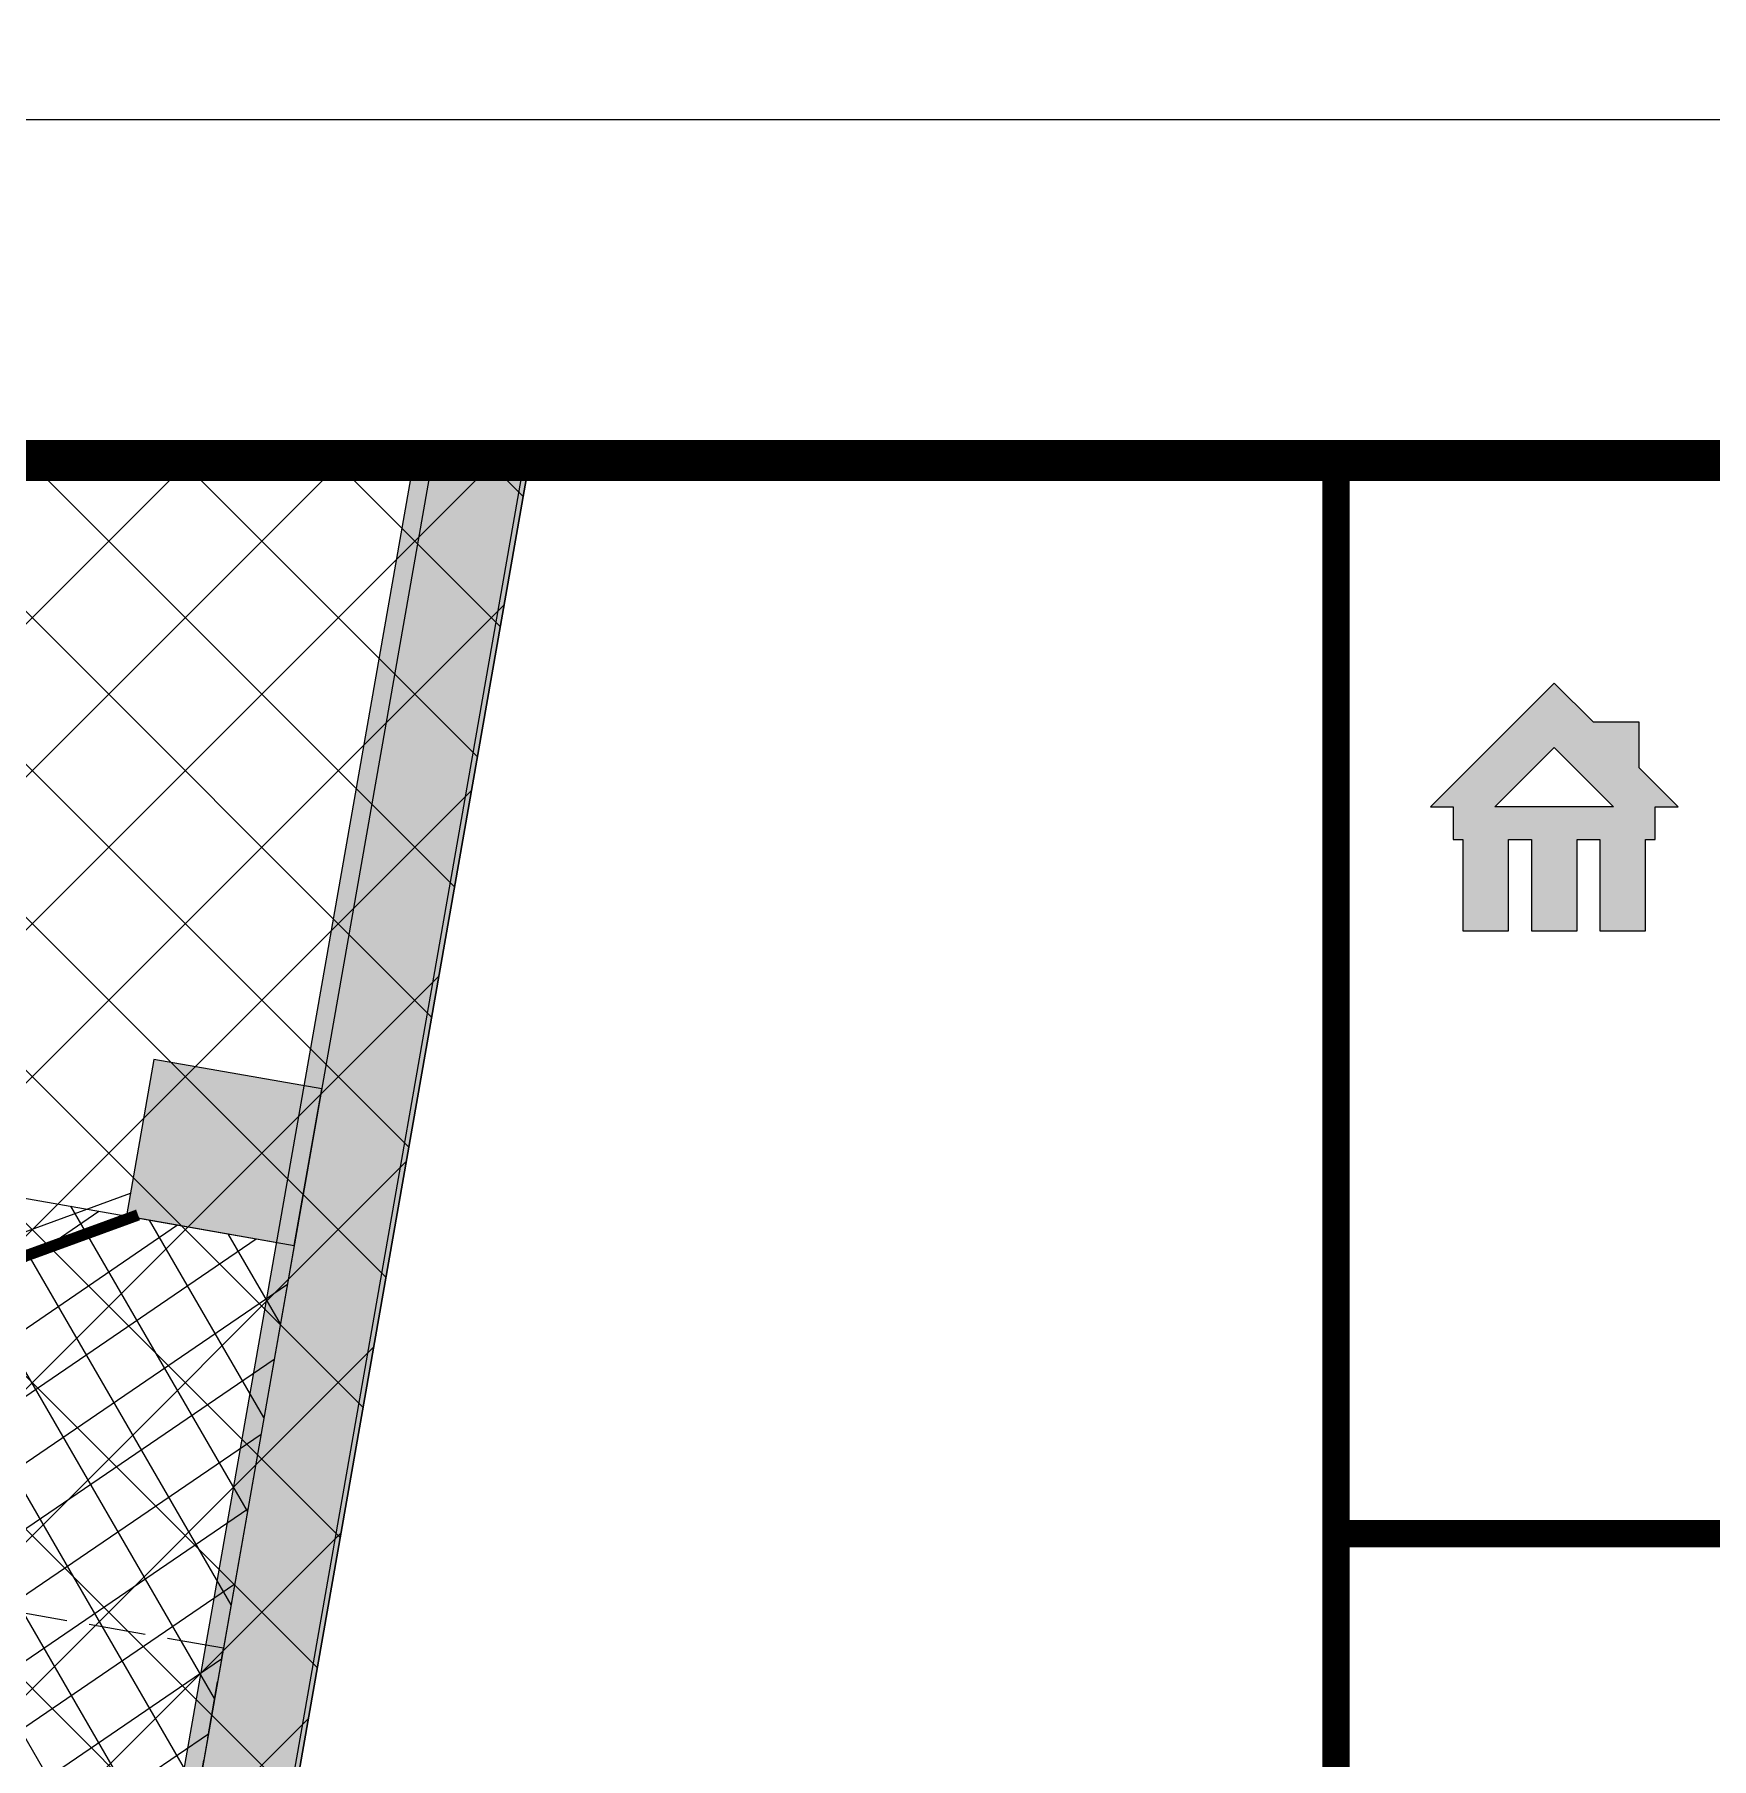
# Model space of a CAD drawing. Header units: millimetres. Extents: x 12325263 to 13848842, y -1463133 to 573208.
# Drawn here: x 12631863 to 12639245, y -789672 to -782082 of the extents above; entities that cross this region are included whole.
import ezdxf
from ezdxf.enums import TextEntityAlignment as Align
from ezdxf.xclip import XClip

# ---------------------------------------------------------------- set-up
doc = ezdxf.new("R2010")
doc.units = ezdxf.units.MM
doc.header["$LTSCALE"] = 1000
doc.header["$XCLIPFRAME"] = 0
doc.linetypes.add('-2F平面$0$__DASH', pattern=[0.35, 0.25, -0.1])
doc.linetypes.add('-2F平面$0$DASH', pattern=[0.35, 0.25, -0.1])
for name, color, linetype in [('-2F平面$0$JZ-集水井', 5, 'Continuous'), ('_U+56FE_U+5C42 1', 7, 'Continuous'), ('A-WALL', 5, 'Continuous'), ('A-WALL-PATT', 8, 'Continuous'), ('COLUMN-CONCRETE', 6, 'Continuous'), ('PUB_HATCH', 8, 'Continuous'), ('TITLIN', 7, 'Continuous'), ('TITLIN1', 7, 'Continuous'), ('WALL', 5, 'Continuous'), ('WALL-SHATCH', 8, 'Continuous'), ('人防墙', 6, 'Continuous'), ('人防平时标注', 42, 'Continuous'), ('人防门', 60, 'Continuous')]:
    doc.layers.add(name, color=color, linetype=linetype)
doc.styles.add('ACHT', font='simhei.ttf')
doc.styles.add('TITXC', font='simhei.ttf')
doc.styles.add('TITXV', font='', dxfattribs={"width": 0.7})
doc.styles.get('TITXV').set_extended_font_data('SimSun')

# ---------------------------------------------------------------- blocks, each defined once
blk = doc.blocks.new('TITLEA0')
at = {"layer": 'TITLIN', "const_width": 80}
blk.add_lwpolyline([(-6499.999999999622, 78726.40487670293), (-6499.999999999913, 21532.17465225136)], dxfattribs=at)
blk = doc.blocks.new('logo2021new')
at = {"layer": '_U+56FE_U+5C42 1', "true_color": 0xd7000f}
h = blk.add_hatch(color=12, dxfattribs=at)
h.paths.add_polyline_path([(393429.6510886442, -17635.61775233742), (393496.6252188151, -17635.61444186675), (393381.8214930932, -17520.81394042155), (393381.8214930932, -17386.88553951993), (393247.8897817209, -17386.88553951993), (393133.0859698051, -17272.07841713346), (392769.5466346011, -17635.61444186675), (392836.5207664639, -17635.61775233742), (392836.5207664639, -17731.28373338487), (392865.2159261192, -17731.28373338487), (392865.2159261192, -17999.15046660009), (392999.1509479621, -17999.15046660009), (392999.1509479621, -17731.28373338487), (393066.1151484129, -17731.28373338487), (393066.1151484129, -17999.15046660009), (393200.0501702559, -17999.15046660009), (393200.0501702559, -17731.28373338487), (393267.0176811774, -17731.28373338487), (393267.0176811774, -17999.15046660009), (393400.9526192431, -17999.15046660009), (393400.9526192431, -17731.28373338487), (393429.6510886442, -17731.28373338487)])
h.paths.add_polyline_path([(393307.2101054246, -17635.61444186675), (392958.9585237149, -17635.61444186675), (393133.0859698051, -17461.4903062472)])
at = {"layer": '_U+56FE_U+5C42 1', "lineweight": 0}
for points in [[(393429.6510886442, -17635.61775233742), (393496.6252188151, -17635.61444186675), (393381.8214930932, -17520.81394042155), (393381.8214930932, -17386.88553951993), (393247.8897817209, -17386.88553951993), (393133.0859698051, -17272.07841713346), (392769.5466346011, -17635.61444186675), (392836.5207664639, -17635.61775233742), (392836.5207664639, -17731.28373338487), (392865.2159261192, -17731.28373338487), (392865.2159261192, -17999.15046660009), (392999.1509479621, -17999.15046660009), (392999.1509479621, -17731.28373338487), (393066.1151484129, -17731.28373338487), (393066.1151484129, -17999.15046660009), (393200.0501702559, -17999.15046660009), (393200.0501702559, -17731.28373338487), (393267.0176811774, -17731.28373338487), (393267.0176811774, -17999.15046660009), (393400.9526192431, -17999.15046660009), (393400.9526192431, -17731.28373338487), (393429.6510886442, -17731.28373338487), (393429.6510886442, -17635.61775233742)], [(393307.2101054246, -17635.61444186675), (392958.9585237149, -17635.61444186675), (393133.0859698051, -17461.4903062472), (393307.2101054246, -17635.61444186675)]]:
    blk.add_lwpolyline(points, dxfattribs=at)
at = {"layer": 'TITLIN', "const_width": 80}
for points in [[(392492.5144882946, -16619.23339621571), (392492.5144882946, -19768.50080747374)], [(392492.5144882945, -19768.50080747374), (398992.5144882945, -19768.50080747374)]]:
    blk.add_lwpolyline(points, dxfattribs=at)
blk = doc.blocks.new('横向图框_A0')
at = {"layer": 'TITLIN1'}
blk.add_lwpolyline([(0, 2.273736754432321e-13), (1189, 0), (1189, 841), (4.547473508864641e-13, 841.0000000000002)], close=True, dxfattribs=at)
at = {"layer": 'TITLIN1', "const_width": 1.2}
blk.add_lwpolyline([(25, 10.00000000000023), (1179, 10), (1179, 831), (25.00000000000045, 831.0000000000002)], close=True, dxfattribs=at)
blk.add_lwpolyline([(25, 10.00000000000023), (1179, 10), (1179, 831), (25.00000000000045, 831.0000000000002)], close=True, dxfattribs=at)
at = {"xscale": 0.01, "yscale": 0.01, "zscale": 0.01}
for name, p in [('logo2021new', (-2810.925144882887, 997.1923339621571)), ('TITLEA0', (1179, 18.79332361304841))]:
    blk.add_blockref(name, p, dxfattribs=at)
at = {"style": 'TITXV', "width": 0.8}
for tag, p in [('智能化', (9.375000000000455, 781.0000000000002)), ('暖通', (3.125000000000455, 781.0000000000002)), ('给排水', (15.62500000000045, 705.0000000000002)), ('建筑', (3.125000000000455, 705.0000000000002)), ('结构', (9.375000000000455, 705.0000000000002)), ('电气', (21.87500000000045, 705.0000000000002))]:
    blk.add_attdef(tag, text='', height=2.5, rotation=90, dxfattribs=at).set_placement(p, align=Align.MIDDLE_CENTER)
for tag, height, style, p in [('总工程师', 3, 'ACHT', (1143.108554763832, 210.3041968698305)), ('审定', 3, 'ACHT', (1143.108554763832, 202.3041968682753)), ('审核', 3, 'ACHT', (1143.108554763832, 194.3041968667198)), ('设计总负责人1', 3, 'ACHT', (1143.108554763832, 186.3041968651646)), ('设计总负责人2', 3, 'ACHT', (1143.108554763832, 178.3041968636001)), ('设计总负责人3', 3, 'ACHT', (1143.108554763832, 170.3041968620446)), ('专业负责人1', 3, 'ACHT', (1143.108554763832, 162.3041968558141)), ('专业负责人2', 3, 'ACHT', (1143.108554763832, 154.304196852685)), ('专业负责人3', 3, 'ACHT', (1143.108554763832, 146.3041968495743)), ('校核1', 3, 'ACHT', (1143.108554763832, 138.3041968604894)), ('校核2', 3, 'ACHT', (1143.108554763832, 130.3041968589341)), ('设计1', 3, 'ACHT', (1143.108554763832, 122.3041968573787)), ('设计2', 3, 'ACHT', (1143.108554763832, 114.3041968558048)), ('工程编号', 3, 'TITXC', (1142.308415538108, 74.79332358701504)), ('专业', 3, 'TITXC', (1170.432957775367, 74.79332358701504)), ('设计阶段', 3, 'TITXC', (1155.544107377413, 67.77587566972215)), ('图号', 5, 'TITXC', (1140.343351562507, 32.74615367968363)), ('出图日期', 3, 'ACHT', (1144.346033357375, 24.29332357717794))]:
    blk.add_attdef(tag, text='', height=height, dxfattribs=dict(style=style)).set_placement(p, align=Align.MIDDLE_CENTER)
at = {"style": 'TITXC', "flags": 1}
for tag, height, p in [('建设单位', 3, (1149.822381598118, 102.2933235923701)), ('工程名称', 3, (1149.822381598118, 86.29332358925603)), ('图纸名称', 5, (1149.822381604463, 51.04332358238753))]:
    blk.add_attdef(tag, text='', height=height, dxfattribs=at).set_placement(p, align=Align.MIDDLE_CENTER)
at = {"style": 'ACHT', "width": 0.8}
for tag, p in [('版本号', (1172.76297090092, 32.79332357883686)), ('序号', (1172.762970907206, 24.29332357717794))]:
    blk.add_attdef(tag, text='', height=3, dxfattribs=at).set_placement(p, align=Align.MIDDLE_CENTER)
blk = doc.blocks.new('*U20')
blk.add_blockref('横向图框_A0', (0, 0))
blk = doc.blocks.new('A$C15443CC7')
at = {"xscale": 150, "yscale": 150, "zscale": 150}
blk.add_blockref('*U20', (2.235174179077148e-08, -1.769512891769409e-08), dxfattribs=at)
blk = doc.blocks.new('adgshg$DorLib2D$00000212')
at = {"color": 0}
for p, q in [((-0.4999999999998606, 0.04166666666662389), (-0.06698729810766846, 0.2916666666666194)), ((0.5000000000001124, 0.04166666666668739), (0.06698729810792026, 0.2916666666666825))]:
    blk.add_line(p, q, dxfattribs=at)
at = {"color": 0, "const_width": 0.008333333333333333}
for points in [[(-0.5083333333332019, 0.05610042339636756), (-0.07532063144101286, 0.3061004233963485)], [(0.5083333333334257, 0.05610042339642307), (0.07532063144126555, 0.3061004233964124)]]:
    blk.add_lwpolyline(points, dxfattribs=at)
blk = doc.blocks.new('adgshg20211228-rf1')
at = {"layer": 'PUB_HATCH'}
blk.add_hatch(color=256, dxfattribs=at).paths.add_polyline_path([(17768.40856146812, 2283.68208360672), (17018.40386331081, 2283.67503786087), (17018.41043949127, 1583.67503786087), (17768.41513764858, 1583.68208360672)])
at = {"layer": '人防平时标注'}
h = blk.add_hatch(dxfattribs=at)
h.set_pattern_fill('ANSI37', color=8, scale=150, angle=-90.00000000000004)
h.set_pattern_definition([(314.9999999999999, (-711648265.2445831, -2542296705.665832), (168.3798022700468, 168.3798022700465), []), (44.99999999999996, (-711648265.2445831, -2542296705.665832), (-168.3798022700465, 168.3798022700468), [])])
h.paths.add_polyline_path([(17768.41513764858, 1583.68208360672), (17768.41512930393, -2016.639348506927), (7418.40386402607, -2016.315789699554), (7418.403864145279, -1208.294289588928), (10210.30716669559, 1583.611078739166)])
at = {"layer": '人防墙'}
for p, q in [((17768.40856146812, 2283.68208360672), (17018.40386331081, 2283.67503786087)), ((17018.40386331081, 2283.67503786087), (17018.41043949127, 1583.67503786087)), ((17768.41513764858, 1583.68208360672), (17768.40856146812, 2283.68208360672)), ((17018.41043949127, 1583.67503786087), (17768.41513764858, 1583.68208360672))]:
    blk.add_line(p, q, dxfattribs=at)
at = {"layer": '人防平时标注'}
blk.add_lwpolyline([(17768.41513764858, 1583.68208360672), (17768.41512930393, -2016.639348506927), (7418.40386402607, -2016.315789699554), (7418.403864145279, -1208.294289588928), (10210.30716669559, 1583.611078739166)], close=True, dxfattribs=at)
at = {"layer": '人防门', "ltscale": 1000, "xscale": 6000.000000000012, "yscale": 6000.000000000012, "zscale": 700, "rotation": 180.0005382681944}
blk.add_blockref('adgshg$DorLib2D$00000212', (14018.40715157986, 1933.646853923798), dxfattribs=at)
blk = doc.blocks.new('adgshg13-A$C7F010FC0')
at = {"layer": 'WALL-SHATCH'}
h = blk.add_hatch(color=256, dxfattribs=at)
h.dxf.hatch_style = 1
h.paths.add_polyline_path([(-60384.17120504379, -16880.89509773254), (-763.1647881269455, 197.4793643951416), (12587.61850607395, -13153.30393266678), (12587.61850607395, -157996.0197629929), (-162964.8506313562, -188820.4315237999), (-171262.3814957142, -180522.900662899), (-171262.3814957142, -31310.89849328995), (-150707.1909123659, -10755.70791006088), (-131860.0775495768, -7980.895098209381), (-99162.38149428368, -7980.895098209381), (-99162.38149428368, -4980.895097732544), (-76620.42811572552, -4980.895097732544), (-70107.65229141712, -16880.89509773254)], flags=16)
h.paths.add_polyline_path([(-60091.22944009304, -16380.89510011673), (-646.8769880533218, 646.876989364624), (12987.61850607395, -12987.61850786209), (12987.61850607395, -158331.9049158096), (-163100.5840539932, -189250.3835258484), (-171662.3814958334, -180688.5860877037), (-171662.3814958334, -31145.21306848526), (-150777.8961598873, -10260.7277340889), (-131896.6870943308, -7480.895098209381), (-99562.38149428368, -7480.895098209381), (-99562.38149428368, -4580.895097732544), (-76365.55243730545, -4580.895097732544), (-69907.50581622124, -16380.89510774612)])
at = {"layer": 'COLUMN-CONCRETE'}
for points in [[(-60091.22944009304, -16380.89510011673), (-646.8769880533218, 646.876989364624), (12987.61850607395, -12987.61850786209), (12987.61850607395, -158331.9049158096), (-163100.5840539932, -189250.3835258484), (-171662.3814958334, -180688.5860877037), (-171662.3814958334, -31145.21306848526), (-150777.8961598873, -10260.7277340889), (-131896.6870943308, -7480.895098209381), (-99562.38149428368, -7480.895098209381), (-99562.38149428368, -4580.895097732544), (-76365.55243730545, -4580.895097732544), (-69907.50581622124, -16380.89510774612)], [(-60384.17120504379, -16880.89509773254), (-763.1647881269455, 197.4793643951416), (12587.61850607395, -13153.30393266678), (12587.61850607395, -157996.0197629929), (-162964.8506313562, -188820.4315237999), (-171262.3814957142, -180522.900662899), (-171262.3814957142, -31310.89849328995), (-150707.1909123659, -10755.70791006088), (-131860.0775495768, -7980.895098209381), (-99162.38149428368, -7980.895098209381), (-99162.38149428368, -4980.895097732544), (-76620.42811572552, -4980.895097732544), (-70107.65229141712, -16880.89509773254)]]:
    blk.add_lwpolyline(points, close=True, dxfattribs=at)
blk = doc.blocks.new('adgshg13--2F平面$0$A$C24981D7E')
at = {"layer": '-2F平面$0$JZ-集水井', "linetype": '-2F平面$0$__DASH'}
blk.add_lwpolyline([(2400, -600), (600, -600), (599.9999995231628, -2400), (2400, -2400)], close=True, dxfattribs=at)
at = {"layer": '-2F平面$0$JZ-集水井'}
for points in [[(700.0000009536743, -1500.000007629395), (700.000002861023, -2300.000007629395), (1500.000001430511, -2300.000007629395), (1500.000001430511, -1500.000007629395)], [(870.0000019073486, -2120.000007629395), (1330.000000953674, -2120), (1330.000000476837, -2400), (1350.000000476837, -2400), (1350.000002384186, -2100), (850.0000033378601, -2100.000007629395), (850.0000014305115, -2400.000007629395), (870.0000014305115, -2400.000007629395)]]:
    blk.add_lwpolyline(points, close=True, dxfattribs=at)
at = {"layer": '-2F平面$0$JZ-集水井', "linetype": '-2F平面$0$DASH', "ltscale": 0.4}
blk.add_lwpolyline([(750.0000014305115, -1550.000007629395), (750.000002861023, -2250.000015258789), (1450.000002861023, -2250.000007629395), (1450.000001430511, -1550)], close=True, dxfattribs=at)
at = {"layer": '-2F平面$0$JZ-集水井'}
blk.add_lwpolyline([(750.0000014305115, -1550.000007629395), (1332.277515888214, -1673.567192077637), (1450.000002861023, -2250.000007629395)], dxfattribs=at)
blk = doc.blocks.new('A$C4C7A72D3')
at = {"layer": '-2F平面$0$JZ-集水井', "rotation": 89.99999998087502}
blk.add_blockref('adgshg13--2F平面$0$A$C24981D7E', (220620.7150002625, 155572.3688788414), dxfattribs=at)
at = {"layer": 'WALL', "color": 1}
blk.add_blockref('adgshg13-A$C7F010FC0', (210433.0120974779, 205503.5692701337), dxfattribs=at)
at = {"layer": '人防墙', "ltscale": 1000}
blk.add_blockref('adgshg20211228-rf1', (205252.2140821218, 158188.9934620869), dxfattribs=at)

msp = doc.modelspace()

# ---------------------------------------------------------------- block references
msp.add_blockref('A$C15443CC7', (12470491.55586846, -908607.9697023386))

# ---------------------------------------------------------------- next in the draw order: block references
ref = msp.add_blockref('A$C4C7A72D3', (12385714.85333347, -906209.5211575599), dxfattribs=dict(rotation=350.041249254255))
XClip(ref).set_block_clipping_path([(223442.85848776624, 85923.1187333744), (220542.79614323564, 85923.14223919064), (220542.85794921033, 89292.82327550603), (211526.91503559053, 89292.81013112981), (210631.4331447985, 94392.80805835268), (206113.36859029531, 94392.80254184548), (206001.43151877634, 95030.31273446558), (204376.28265885077, 94744.96136868373), (203364.45700568333, 100506.90300529171), (197947.39471226372, 99555.74826742522), (192482.34284747206, 130679.47653937805), (190118.78045936674, 130264.45040162886), (191623.4071957469, 121695.64270786336), (177046.6486519482, 119136.20117008407), (175707.6223907359, 126760.84837657143), (173902.98837133497, 128026.4039125028), (169528.38544615544, 127258.29032698018), (169070.09673948586, 129868.3614864857), (163308.25174581818, 128856.66933918069), (163766.52659606002, 126246.61717005563), (159679.17951310053, 125528.91809214232), (170669.68883746117, 62935.797914044), (167222.1989369914, 62330.4650948944), (167939.77594909444, 58243.68085931754), (171386.95287966542, 58848.291248798836), (172857.06567938626, 50477.00326481927), (165962.5026008021, 49266.42308983533), (168037.78130347654, 37447.17964484263), (140649.95849708281, 32638.23901064042), (115387.97992391884, 28202.578178789467), (95598.7254695911, 140907.4332163476), (226939.47610990703, 163968.86685004015), (240128.69528115913, 88852.8973128139)])

# ---------------------------------------------------------------- next in the draw order: hatches: boundary and pattern name
at = {"layer": 'A-WALL-PATT'}
h = msp.add_hatch(dxfattribs=at)
h.set_pattern_fill('ANSI37', color=252, scale=300)
h.set_pattern_definition([(45, (0, 0), (-336.7596045400932, 336.7596045400933), []), (135, (0, 0), (-336.7596045400933, -336.7596045400932), [])])
h.paths.add_polyline_path([(12620650.38539265, -860223.049545848), (12617794.01669246, -859721.9664210133), (12618376.87432261, -856402.6014028846), (12609496.81071035, -854843.4109470441), (12609496.81071042, -849665.3933075985), (12605046.82107976, -848884.0485656845), (12605046.82107976, -848236.7857491444), (12604796.81071017, -848236.7857491444), (12604796.81071017, -848236.7857491443), (12603396.81071044, -848236.7857491443), (12603396.81071044, -842386.6778365278), (12597896.76327217, -842386.7857499598), (12597896.75844258, -819486.8319266622), (12597896.56664498, -810786.7857490125), (12595496.84294047, -810786.7840569976), (12595496.91654426, -819486.7121946897), (12580697.16551158, -819486.6973693409), (12580696.91490234, -811745.364390531), (12579138.33626164, -810186.7857498282), (12574696.81070917, -810186.6886267307), (12574696.81070977, -807536.7857495192), (12568846.8107105, -807536.7857494679), (12568846.8107105, -810186.7646491289), (12564696.93141798, -810186.7875372835), (12564696.81071043, -873736.7857502772), (12561196.81071067, -873736.7857502772), (12561196.81071058, -877886.7857499092), (12564696.8107102, -877886.785749909), (12564696.84673882, -886386.78574996), (12557696.81071021, -886386.7857501055), (12557696.8107105, -898386.8849188404), (12504241.55586849, -898386.8837259213), (12504241.55586849, -783957.9697023563), (12634041.2748256, -783957.9697023565), (12627930.11774737, -818762.8185394118)])
at = {"layer": 'PUB_HATCH'}
msp.add_hatch(color=256, dxfattribs=at).paths.add_polyline_path([(12618847.41012554, -867600.3167840402), (12619339.87648774, -867686.7857501671), (12634041.2748256, -783957.9697023566), (12633548.80846341, -783871.5007362297)])

# ---------------------------------------------------------------- next in the draw order: linework, layer by layer
at = {"layer": 'A-WALL'}
for p, q in [((12618847.41012554, -867600.3167840402), (12633548.80846341, -783871.5007362297)), ((12633548.80846341, -783871.5007362297), (12634041.2748256, -783957.9697023566)), ((12619339.87648774, -867686.7857501671), (12634041.2748256, -783957.9697023566))]:
    msp.add_line(p, q, dxfattribs=at)
at = {"layer": 'PUB_HATCH', "color": 6, "elevation": 9.610333750321524e-09}
msp.add_lwpolyline([(12504241.55586849, -898386.8837259213), (12504241.55586849, -783957.9697023563), (12634041.2748256, -783957.9697023565), (12627930.11774737, -818762.8185394118)], dxfattribs=at)

doc.saveas('drawing.dxf')
